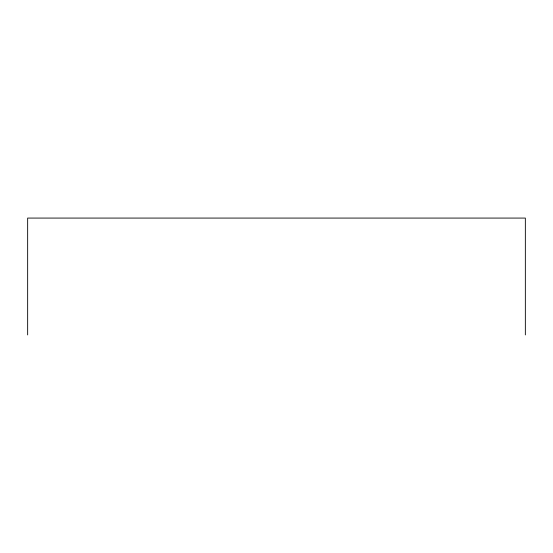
<?xml version="1.0" encoding="UTF-8"?>
<svg xmlns="http://www.w3.org/2000/svg" width="553" height="553" viewBox="0 0 553 553"><rect width="100%" height="100%" fill="white"/><g stroke="black" fill="none" stroke-linecap="round" stroke-linejoin="round"><path stroke-width="0.83" d="M525.35 334.924L525.35 218.076L27.65 218.076L27.65 334.924"/></g></svg>
